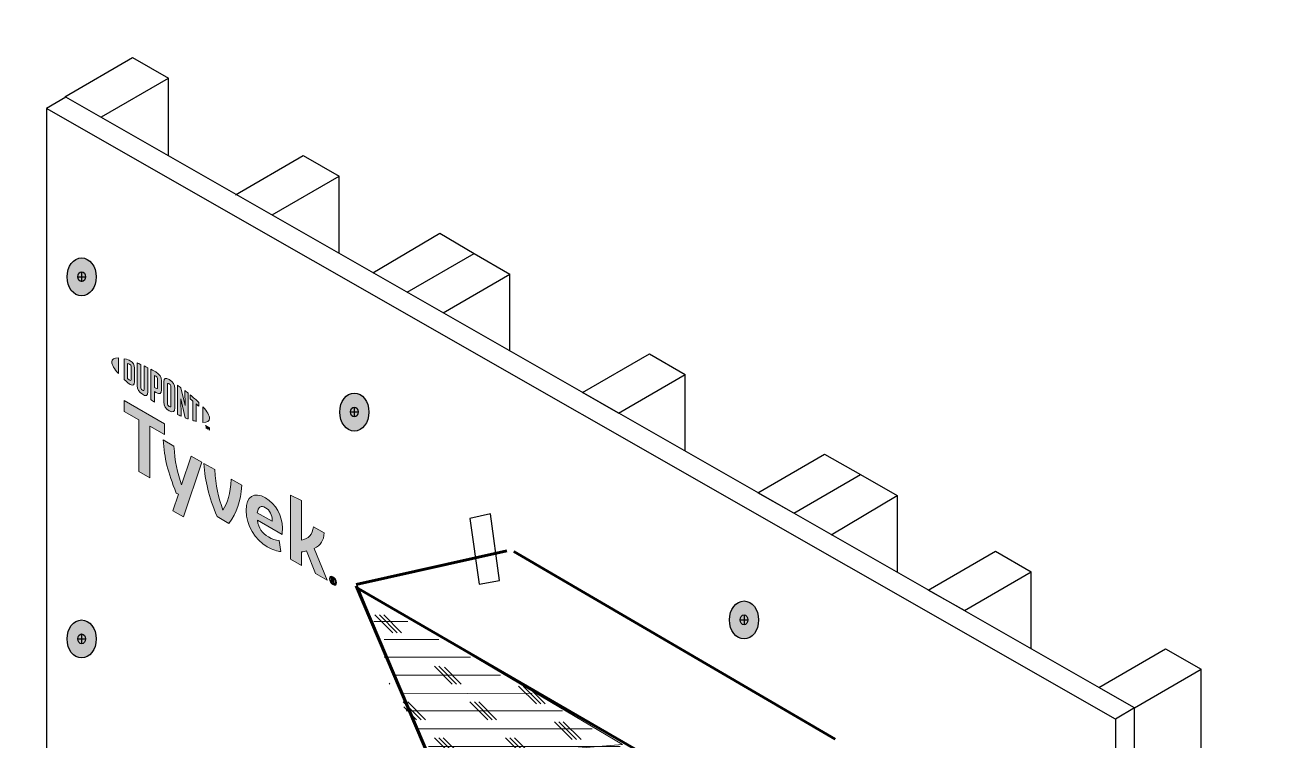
# Model space of a CAD drawing. Header units: inches. Extents: x -20.7 to 76.3, y -55.2 to 19.1.
# Drawn here: x 10.461 to 14.816, y -27.583 to -25.086 of the extents above; entities that cross this region are included whole.
import ezdxf

# ---------------------------------------------------------------- set-up
doc = ezdxf.new("R2010")
doc.units = ezdxf.units.IN
doc.header["$MEASUREMENT"] = 0
for name, color, linetype, lineweight in [('.ATI-HATCH', 7, 'Continuous', 0), ('G-ANNO-TTLB', 7, 'Continuous', 0), ('LOGOS', 7, 'Continuous', 0), ('TYVEK', 7, 'Continuous', 0)]:
    doc.layers.add(name, color=color, linetype=linetype, lineweight=lineweight)

# ---------------------------------------------------------------- blocks, each defined once
blk = doc.blocks.new('Block_626')
at = {"layer": 'LOGOS', "true_color": 0x848484, "transparency": 33554687}
h = blk.add_hatch(color=252, dxfattribs=at)
h.dxf.hatch_style = 2
edge = h.paths.add_edge_path()
edge.add_spline(control_points=[(10.7649, -26.2625), (10.7649, -26.2725), (10.7734, -26.2868), (10.7882, -26.3034), (10.7882, -26.3034), (10.7882, -26.2487), (10.7882, -26.2487), (10.7734, -26.2481), (10.7649, -26.2526), (10.7649, -26.2625)], knot_values=[0, 0, 0, 0, 1, 1, 1, 2, 2, 2, 3, 3, 3, 3], degree=3, periodic=0)
h = blk.add_hatch(color=252, dxfattribs=at)
h.dxf.hatch_style = 2
edge = h.paths.add_edge_path()
edge.add_spline(control_points=[(10.8328, -26.324), (10.8328, -26.3282), (10.8306, -26.3284), (10.8279, -26.3268), (10.8259, -26.3257), (10.8227, -26.323), (10.8201, -26.3207), (10.8201, -26.3207), (10.8201, -26.2683), (10.8201, -26.2683), (10.8227, -26.269), (10.8259, -26.27), (10.8279, -26.2712), (10.8306, -26.2727), (10.8328, -26.2754), (10.8328, -26.2796), (10.8328, -26.2796), (10.8328, -26.324), (10.8328, -26.324)], knot_values=[0, 0, 0, 0, 1, 1, 1, 2, 2, 2, 3, 3, 3, 4, 4, 4, 5, 5, 5, 6, 6, 6, 6], degree=3, periodic=0)
edge = h.paths.add_edge_path()
edge.add_spline(control_points=[(10.8296, -26.2585), (10.8255, -26.2561), (10.8195, -26.2541), (10.8087, -26.2517), (10.8087, -26.2517), (10.8087, -26.3242), (10.8087, -26.3242), (10.8182, -26.333), (10.8255, -26.3391), (10.8296, -26.3415), (10.8392, -26.347), (10.8446, -26.3435), (10.8446, -26.3327), (10.8446, -26.3327), (10.8446, -26.2845), (10.8446, -26.2845), (10.8446, -26.2738), (10.8392, -26.264), (10.8296, -26.2585)], knot_values=[0, 0, 0, 0, 1, 1, 1, 2, 2, 2, 3, 3, 3, 4, 4, 4, 5, 5, 5, 6, 6, 6, 6], degree=3, periodic=0)
h = blk.add_hatch(color=252, dxfattribs=at)
h.dxf.hatch_style = 2
edge = h.paths.add_edge_path()
edge.add_spline(control_points=[(10.8778, -26.3586), (10.8778, -26.3628), (10.8765, -26.3647), (10.872, -26.3614), (10.8675, -26.3582), (10.8663, -26.3553), (10.8663, -26.3503), (10.8663, -26.3503), (10.8663, -26.2714), (10.8663, -26.2714), (10.8633, -26.27), (10.8566, -26.2672), (10.8538, -26.2661), (10.8538, -26.2661), (10.8538, -26.3459), (10.8538, -26.3459), (10.8538, -26.3587), (10.8592, -26.3668), (10.872, -26.3758), (10.8837, -26.3841), (10.8908, -26.3815), (10.8908, -26.3673), (10.8908, -26.3673), (10.8908, -26.2829), (10.8908, -26.2829), (10.8884, -26.2817), (10.8804, -26.2778), (10.8778, -26.2767), (10.8778, -26.2767), (10.8778, -26.3586), (10.8778, -26.3586)], knot_values=[0, 0, 0, 0, 1, 1, 1, 2, 2, 2, 3, 3, 3, 4, 4, 4, 5, 5, 5, 6, 6, 6, 7, 7, 7, 8, 8, 8, 9, 9, 9, 10, 10, 10, 10], degree=3, periodic=0)
h = blk.add_hatch(color=252, dxfattribs=at)
h.dxf.hatch_style = 2
edge = h.paths.add_edge_path()
edge.add_spline(control_points=[(10.9253, -26.3513), (10.9253, -26.3558), (10.9239, -26.3574), (10.9186, -26.3543), (10.9186, -26.3543), (10.914, -26.3517), (10.914, -26.3517), (10.914, -26.3517), (10.914, -26.3097), (10.914, -26.3097), (10.9161, -26.3108), (10.9171, -26.3114), (10.9184, -26.3121), (10.9241, -26.3154), (10.9253, -26.3186), (10.9253, -26.3232), (10.9253, -26.3232), (10.9253, -26.3513), (10.9253, -26.3513)], knot_values=[0, 0, 0, 0, 1, 1, 1, 2, 2, 2, 3, 3, 3, 4, 4, 4, 5, 5, 5, 6, 6, 6, 6], degree=3, periodic=0)
edge = h.paths.add_edge_path()
edge.add_spline(control_points=[(10.9191, -26.2977), (10.9169, -26.2964), (10.9086, -26.2919), (10.901, -26.2881), (10.901, -26.2881), (10.901, -26.3944), (10.901, -26.3944), (10.9036, -26.396), (10.9104, -26.4003), (10.914, -26.4026), (10.914, -26.4026), (10.914, -26.3665), (10.914, -26.3665), (10.914, -26.3665), (10.9191, -26.3694), (10.9191, -26.3694), (10.9328, -26.3772), (10.9384, -26.3735), (10.9384, -26.36), (10.9384, -26.36), (10.9384, -26.3287), (10.9384, -26.3287), (10.9384, -26.3154), (10.9321, -26.3052), (10.9191, -26.2977)], knot_values=[0, 0, 0, 0, 1, 1, 1, 2, 2, 2, 3, 3, 3, 4, 4, 4, 5, 5, 5, 6, 6, 6, 7, 7, 7, 8, 8, 8, 8], degree=3, periodic=0)
h = blk.add_hatch(color=252, dxfattribs=at)
h.dxf.hatch_style = 2
edge = h.paths.add_edge_path()
edge.add_spline(control_points=[(10.9718, -26.4153), (10.9718, -26.4195), (10.9706, -26.4209), (10.966, -26.4184), (10.9612, -26.4158), (10.9599, -26.4128), (10.9599, -26.4084), (10.9599, -26.4084), (10.9599, -26.3421), (10.9599, -26.3421), (10.9599, -26.3378), (10.9612, -26.3361), (10.966, -26.339), (10.9706, -26.3418), (10.9718, -26.3448), (10.9718, -26.349), (10.9718, -26.349), (10.9718, -26.4153), (10.9718, -26.4153)], knot_values=[0, 0, 0, 0, 1, 1, 1, 2, 2, 2, 3, 3, 3, 4, 4, 4, 5, 5, 5, 6, 6, 6, 6], degree=3, periodic=0)
edge = h.paths.add_edge_path()
edge.add_spline(control_points=[(10.966, -26.3242), (10.9539, -26.3165), (10.9467, -26.3185), (10.9467, -26.3325), (10.9467, -26.3325), (10.9467, -26.402), (10.9467, -26.402), (10.9467, -26.4168), (10.9532, -26.4266), (10.966, -26.4334), (10.9785, -26.4399), (10.985, -26.4383), (10.985, -26.4225), (10.985, -26.4225), (10.985, -26.3562), (10.985, -26.3562), (10.985, -26.3412), (10.9791, -26.3325), (10.966, -26.3242)], knot_values=[0, 0, 0, 0, 1, 1, 1, 2, 2, 2, 3, 3, 3, 4, 4, 4, 5, 5, 5, 6, 6, 6, 6], degree=3, periodic=0)
h = blk.add_hatch(color=252, dxfattribs=at)
h.dxf.hatch_style = 2
edge = h.paths.add_edge_path()
edge.add_spline(control_points=[(11.0211, -26.4152), (11.0211, -26.4152), (11.0067, -26.3528), (11.0067, -26.3528), (11.0027, -26.35), (10.998, -26.3466), (10.9943, -26.3441), (10.9943, -26.3441), (10.9943, -26.4461), (10.9943, -26.4461), (10.9969, -26.4473), (11.0035, -26.4503), (11.0069, -26.4517), (11.0069, -26.4517), (11.0058, -26.391), (11.0058, -26.391), (11.0058, -26.391), (11.0211, -26.4576), (11.0211, -26.4576), (11.0244, -26.4589), (11.0291, -26.4607), (11.0323, -26.4618), (11.0323, -26.4618), (11.0323, -26.3722), (11.0323, -26.3722), (11.029, -26.3696), (11.0231, -26.365), (11.0202, -26.3629), (11.0202, -26.3629), (11.0211, -26.4152), (11.0211, -26.4152)], knot_values=[0, 0, 0, 0, 1, 1, 1, 2, 2, 2, 3, 3, 3, 4, 4, 4, 5, 5, 5, 6, 6, 6, 7, 7, 7, 8, 8, 8, 9, 9, 9, 10, 10, 10, 10], degree=3, periodic=0)
h = blk.add_hatch(color=252, dxfattribs=at)
h.dxf.hatch_style = 2
edge = h.paths.add_edge_path()
edge.add_spline(control_points=[(11.0387, -26.3916), (11.0419, -26.3941), (11.0451, -26.3967), (11.0482, -26.3992), (11.0482, -26.3992), (11.0482, -26.4671), (11.0482, -26.4671), (11.051, -26.4679), (11.0563, -26.4694), (11.0599, -26.4702), (11.0599, -26.4702), (11.0599, -26.4092), (11.0599, -26.4092), (11.0633, -26.4121), (11.0664, -26.415), (11.0694, -26.4176), (11.0694, -26.4176), (11.0694, -26.4045), (11.0694, -26.4045), (11.0602, -26.3955), (11.0503, -26.3868), (11.0387, -26.3774), (11.0387, -26.3774), (11.0387, -26.3916), (11.0387, -26.3916)], knot_values=[0, 0, 0, 0, 1, 1, 1, 2, 2, 2, 3, 3, 3, 4, 4, 4, 5, 5, 5, 6, 6, 6, 7, 7, 7, 8, 8, 8, 8], degree=3, periodic=0)
h = blk.add_hatch(color=252, dxfattribs=at)
h.dxf.hatch_style = 2
edge = h.paths.add_edge_path()
edge.add_spline(control_points=[(11.1067, -26.4598), (11.1067, -26.4699), (11.0982, -26.4743), (11.0834, -26.4738), (11.0834, -26.4738), (11.0834, -26.4191), (11.0834, -26.4191), (11.0982, -26.4356), (11.1067, -26.4499), (11.1067, -26.4598)], knot_values=[0, 0, 0, 0, 1, 1, 1, 2, 2, 2, 3, 3, 3, 3], degree=3, periodic=0)
h = blk.add_hatch(color=252, dxfattribs=at)
h.dxf.hatch_style = 2
edge = h.paths.add_edge_path()
edge.add_spline(control_points=[(11.0998, -26.4888), (11.0998, -26.4888), (11.1012, -26.4896), (11.1012, -26.4896), (11.1012, -26.4896), (11.1032, -26.4945), (11.1032, -26.4945), (11.1032, -26.4945), (11.1053, -26.492), (11.1053, -26.492), (11.1053, -26.492), (11.1067, -26.4928), (11.1067, -26.4928), (11.1067, -26.4928), (11.1067, -26.5007), (11.1067, -26.5007), (11.1067, -26.5007), (11.1054, -26.4999), (11.1054, -26.4999), (11.1054, -26.4999), (11.1054, -26.4943), (11.1054, -26.4943), (11.1054, -26.4943), (11.1033, -26.4969), (11.1033, -26.4969), (11.1033, -26.4969), (11.1032, -26.4968), (11.1032, -26.4968), (11.1032, -26.4968), (11.101, -26.4918), (11.101, -26.4918), (11.101, -26.4918), (11.101, -26.4974), (11.101, -26.4974), (11.101, -26.4974), (11.0998, -26.4967), (11.0998, -26.4967), (11.0998, -26.4967), (11.0998, -26.4888), (11.0998, -26.4888)], knot_values=[0, 0, 0, 0, 1, 1, 1, 2, 2, 2, 3, 3, 3, 4, 4, 4, 5, 5, 5, 6, 6, 6, 7, 7, 7, 8, 8, 8, 9, 9, 9, 10, 10, 10, 11, 11, 11, 12, 12, 12, 13, 13, 13, 13], degree=3, periodic=0)
edge = h.paths.add_edge_path()
edge.add_spline(control_points=[(11.0948, -26.4873), (11.0948, -26.4873), (11.0927, -26.4861), (11.0927, -26.4861), (11.0927, -26.4861), (11.0927, -26.4847), (11.0927, -26.4847), (11.0927, -26.4847), (11.0983, -26.4879), (11.0983, -26.4879), (11.0983, -26.4879), (11.0983, -26.4893), (11.0983, -26.4893), (11.0983, -26.4893), (11.0962, -26.4881), (11.0962, -26.4881), (11.0962, -26.4881), (11.0962, -26.4946), (11.0962, -26.4946), (11.0962, -26.4946), (11.0948, -26.4938), (11.0948, -26.4938), (11.0948, -26.4938), (11.0948, -26.4873), (11.0948, -26.4873)], knot_values=[0, 0, 0, 0, 1, 1, 1, 2, 2, 2, 3, 3, 3, 4, 4, 4, 5, 5, 5, 6, 6, 6, 7, 7, 7, 8, 8, 8, 8], degree=3, periodic=0)
at = {"layer": 'LOGOS'}
for points, knots in [([(10.7649, -26.2625), (10.7649, -26.2725), (10.7734, -26.2868), (10.7882, -26.3034), (10.7882, -26.3034), (10.7882, -26.2487), (10.7882, -26.2487), (10.7734, -26.2481), (10.7649, -26.2526), (10.7649, -26.2625)], [0, 0, 0, 0, 1, 1, 1, 2, 2, 2, 3, 3, 3, 3]), ([(10.8296, -26.2585), (10.8255, -26.2561), (10.8195, -26.2541), (10.8087, -26.2517), (10.8087, -26.2517), (10.8087, -26.3242), (10.8087, -26.3242), (10.8182, -26.333), (10.8255, -26.3391), (10.8296, -26.3415), (10.8392, -26.347), (10.8446, -26.3435), (10.8446, -26.3327), (10.8446, -26.3327), (10.8446, -26.2845), (10.8446, -26.2845), (10.8446, -26.2738), (10.8392, -26.264), (10.8296, -26.2585)], [0, 0, 0, 0, 1, 1, 1, 2, 2, 2, 3, 3, 3, 4, 4, 4, 5, 5, 5, 6, 6, 6, 6]), ([(10.8328, -26.324), (10.8328, -26.3282), (10.8306, -26.3284), (10.8279, -26.3268), (10.8259, -26.3257), (10.8227, -26.323), (10.8201, -26.3207), (10.8201, -26.3207), (10.8201, -26.2683), (10.8201, -26.2683), (10.8227, -26.269), (10.8259, -26.27), (10.8279, -26.2712), (10.8306, -26.2727), (10.8328, -26.2754), (10.8328, -26.2796), (10.8328, -26.2796), (10.8328, -26.324), (10.8328, -26.324)], [0, 0, 0, 0, 1, 1, 1, 2, 2, 2, 3, 3, 3, 4, 4, 4, 5, 5, 5, 6, 6, 6, 6]), ([(10.8778, -26.3586), (10.8778, -26.3628), (10.8765, -26.3647), (10.872, -26.3614), (10.8675, -26.3582), (10.8663, -26.3553), (10.8663, -26.3503), (10.8663, -26.3503), (10.8663, -26.2714), (10.8663, -26.2714), (10.8633, -26.27), (10.8566, -26.2672), (10.8538, -26.2661), (10.8538, -26.2661), (10.8538, -26.3459), (10.8538, -26.3459), (10.8538, -26.3587), (10.8592, -26.3668), (10.872, -26.3758), (10.8837, -26.3841), (10.8908, -26.3815), (10.8908, -26.3673), (10.8908, -26.3673), (10.8908, -26.2829), (10.8908, -26.2829), (10.8884, -26.2817), (10.8804, -26.2778), (10.8778, -26.2767), (10.8778, -26.2767), (10.8778, -26.3586), (10.8778, -26.3586)], [0, 0, 0, 0, 1, 1, 1, 2, 2, 2, 3, 3, 3, 4, 4, 4, 5, 5, 5, 6, 6, 6, 7, 7, 7, 8, 8, 8, 9, 9, 9, 10, 10, 10, 10]), ([(10.9191, -26.2977), (10.9169, -26.2964), (10.9086, -26.2919), (10.901, -26.2881), (10.901, -26.2881), (10.901, -26.3944), (10.901, -26.3944), (10.9036, -26.396), (10.9104, -26.4003), (10.914, -26.4026), (10.914, -26.4026), (10.914, -26.3665), (10.914, -26.3665), (10.914, -26.3665), (10.9191, -26.3694), (10.9191, -26.3694), (10.9328, -26.3772), (10.9384, -26.3735), (10.9384, -26.36), (10.9384, -26.36), (10.9384, -26.3287), (10.9384, -26.3287), (10.9384, -26.3154), (10.9321, -26.3052), (10.9191, -26.2977)], [0, 0, 0, 0, 1, 1, 1, 2, 2, 2, 3, 3, 3, 4, 4, 4, 5, 5, 5, 6, 6, 6, 7, 7, 7, 8, 8, 8, 8]), ([(10.9253, -26.3513), (10.9253, -26.3558), (10.9239, -26.3574), (10.9186, -26.3543), (10.9186, -26.3543), (10.914, -26.3517), (10.914, -26.3517), (10.914, -26.3517), (10.914, -26.3097), (10.914, -26.3097), (10.9161, -26.3108), (10.9171, -26.3114), (10.9184, -26.3121), (10.9241, -26.3154), (10.9253, -26.3186), (10.9253, -26.3232), (10.9253, -26.3232), (10.9253, -26.3513), (10.9253, -26.3513)], [0, 0, 0, 0, 1, 1, 1, 2, 2, 2, 3, 3, 3, 4, 4, 4, 5, 5, 5, 6, 6, 6, 6]), ([(10.966, -26.3242), (10.9539, -26.3165), (10.9467, -26.3185), (10.9467, -26.3325), (10.9467, -26.3325), (10.9467, -26.402), (10.9467, -26.402), (10.9467, -26.4168), (10.9532, -26.4266), (10.966, -26.4334), (10.9785, -26.4399), (10.985, -26.4383), (10.985, -26.4225), (10.985, -26.4225), (10.985, -26.3562), (10.985, -26.3562), (10.985, -26.3412), (10.9791, -26.3325), (10.966, -26.3242)], [0, 0, 0, 0, 1, 1, 1, 2, 2, 2, 3, 3, 3, 4, 4, 4, 5, 5, 5, 6, 6, 6, 6]), ([(10.9718, -26.4153), (10.9718, -26.4195), (10.9706, -26.4209), (10.966, -26.4184), (10.9612, -26.4158), (10.9599, -26.4128), (10.9599, -26.4084), (10.9599, -26.4084), (10.9599, -26.3421), (10.9599, -26.3421), (10.9599, -26.3378), (10.9612, -26.3361), (10.966, -26.339), (10.9706, -26.3418), (10.9718, -26.3448), (10.9718, -26.349), (10.9718, -26.349), (10.9718, -26.4153), (10.9718, -26.4153)], [0, 0, 0, 0, 1, 1, 1, 2, 2, 2, 3, 3, 3, 4, 4, 4, 5, 5, 5, 6, 6, 6, 6]), ([(11.0211, -26.4152), (11.0211, -26.4152), (11.0067, -26.3528), (11.0067, -26.3528), (11.0027, -26.35), (10.998, -26.3466), (10.9943, -26.3441), (10.9943, -26.3441), (10.9943, -26.4461), (10.9943, -26.4461), (10.9969, -26.4473), (11.0035, -26.4503), (11.0069, -26.4517), (11.0069, -26.4517), (11.0058, -26.391), (11.0058, -26.391), (11.0058, -26.391), (11.0211, -26.4576), (11.0211, -26.4576), (11.0244, -26.4589), (11.0291, -26.4607), (11.0323, -26.4618), (11.0323, -26.4618), (11.0323, -26.3722), (11.0323, -26.3722), (11.029, -26.3696), (11.0231, -26.365), (11.0202, -26.3629), (11.0202, -26.3629), (11.0211, -26.4152), (11.0211, -26.4152)], [0, 0, 0, 0, 1, 1, 1, 2, 2, 2, 3, 3, 3, 4, 4, 4, 5, 5, 5, 6, 6, 6, 7, 7, 7, 8, 8, 8, 9, 9, 9, 10, 10, 10, 10]), ([(11.0387, -26.3916), (11.0419, -26.3941), (11.0451, -26.3967), (11.0482, -26.3992), (11.0482, -26.3992), (11.0482, -26.4671), (11.0482, -26.4671), (11.051, -26.4679), (11.0563, -26.4694), (11.0599, -26.4702), (11.0599, -26.4702), (11.0599, -26.4092), (11.0599, -26.4092), (11.0633, -26.4121), (11.0664, -26.415), (11.0694, -26.4176), (11.0694, -26.4176), (11.0694, -26.4045), (11.0694, -26.4045), (11.0602, -26.3955), (11.0503, -26.3868), (11.0387, -26.3774), (11.0387, -26.3774), (11.0387, -26.3916), (11.0387, -26.3916)], [0, 0, 0, 0, 1, 1, 1, 2, 2, 2, 3, 3, 3, 4, 4, 4, 5, 5, 5, 6, 6, 6, 7, 7, 7, 8, 8, 8, 8]), ([(11.1067, -26.4598), (11.1067, -26.4699), (11.0982, -26.4743), (11.0834, -26.4738), (11.0834, -26.4738), (11.0834, -26.4191), (11.0834, -26.4191), (11.0982, -26.4356), (11.1067, -26.4499), (11.1067, -26.4598)], [0, 0, 0, 0, 1, 1, 1, 2, 2, 2, 3, 3, 3, 3]), ([(11.0948, -26.4873), (11.0948, -26.4873), (11.0927, -26.4861), (11.0927, -26.4861), (11.0927, -26.4861), (11.0927, -26.4847), (11.0927, -26.4847), (11.0927, -26.4847), (11.0983, -26.4879), (11.0983, -26.4879), (11.0983, -26.4879), (11.0983, -26.4893), (11.0983, -26.4893), (11.0983, -26.4893), (11.0962, -26.4881), (11.0962, -26.4881), (11.0962, -26.4881), (11.0962, -26.4946), (11.0962, -26.4946), (11.0962, -26.4946), (11.0948, -26.4938), (11.0948, -26.4938), (11.0948, -26.4938), (11.0948, -26.4873), (11.0948, -26.4873)], [0, 0, 0, 0, 1, 1, 1, 2, 2, 2, 3, 3, 3, 4, 4, 4, 5, 5, 5, 6, 6, 6, 7, 7, 7, 8, 8, 8, 8]), ([(11.0998, -26.4888), (11.0998, -26.4888), (11.1012, -26.4896), (11.1012, -26.4896), (11.1012, -26.4896), (11.1032, -26.4945), (11.1032, -26.4945), (11.1032, -26.4945), (11.1053, -26.492), (11.1053, -26.492), (11.1053, -26.492), (11.1067, -26.4928), (11.1067, -26.4928), (11.1067, -26.4928), (11.1067, -26.5007), (11.1067, -26.5007), (11.1067, -26.5007), (11.1054, -26.4999), (11.1054, -26.4999), (11.1054, -26.4999), (11.1054, -26.4943), (11.1054, -26.4943), (11.1054, -26.4943), (11.1033, -26.4969), (11.1033, -26.4969), (11.1033, -26.4969), (11.1032, -26.4968), (11.1032, -26.4968), (11.1032, -26.4968), (11.101, -26.4918), (11.101, -26.4918), (11.101, -26.4918), (11.101, -26.4974), (11.101, -26.4974), (11.101, -26.4974), (11.0998, -26.4967), (11.0998, -26.4967), (11.0998, -26.4967), (11.0998, -26.4888), (11.0998, -26.4888)], [0, 0, 0, 0, 1, 1, 1, 2, 2, 2, 3, 3, 3, 4, 4, 4, 5, 5, 5, 6, 6, 6, 7, 7, 7, 8, 8, 8, 9, 9, 9, 10, 10, 10, 11, 11, 11, 12, 12, 12, 13, 13, 13, 13])]:
    blk.add_open_spline(points, degree=3, knots=knots, dxfattribs=at)
blk = doc.blocks.new('Block_630')
at = {"layer": 'LOGOS', "true_color": 0x848484, "transparency": 33554687}
h = blk.add_hatch(color=252, dxfattribs=at)
h.dxf.hatch_style = 2
h.paths.add_polyline_path([(10.949, -26.4783), (10.8087, -26.3973), (10.8087, -26.4354), (10.8594, -26.4646), (10.8594, -26.6451), (10.8984, -26.6676), (10.8984, -26.4871), (10.949, -26.5164)])
h = blk.add_hatch(color=252, dxfattribs=at)
h.dxf.hatch_style = 2
edge = h.paths.add_edge_path()
edge.add_spline(control_points=[(11.1822, -26.6719), (11.1798, -26.7239), (11.1694, -26.7542), (11.1534, -26.7802), (11.1378, -26.7359), (11.1278, -26.6939), (11.1248, -26.6387), (11.1248, -26.6387), (11.0869, -26.6169), (11.0869, -26.6169), (11.091, -26.682), (11.1032, -26.7294), (11.1327, -26.8029), (11.1327, -26.8029), (11.1743, -26.8269), (11.1743, -26.8269), (11.2027, -26.7868), (11.2144, -26.7532), (11.2198, -26.6936), (11.2198, -26.6936), (11.1822, -26.6719), (11.1822, -26.6719)], knot_values=[0, 0, 0, 0, 1, 1, 1, 2, 2, 2, 3, 3, 3, 4, 4, 4, 5, 5, 5, 6, 6, 6, 7, 7, 7, 7], degree=3, periodic=0)
h = blk.add_hatch(color=252, dxfattribs=at)
h.dxf.hatch_style = 2
edge = h.paths.add_edge_path()
edge.add_spline(control_points=[(11.2735, -26.7892), (11.2735, -26.7892), (11.3252, -26.8191), (11.3252, -26.8191), (11.3252, -26.8191), (11.3252, -26.8154), (11.3252, -26.8154), (11.3252, -26.7979), (11.3171, -26.7804), (11.3021, -26.7717), (11.2863, -26.7626), (11.2759, -26.7694), (11.2735, -26.7892)], knot_values=[0, 0, 0, 0, 1, 1, 1, 2, 2, 2, 3, 3, 3, 4, 4, 4, 4], degree=3, periodic=0)
edge = h.paths.add_edge_path()
edge.add_spline(control_points=[(11.356, -26.925), (11.344, -26.9243), (11.3263, -26.9184), (11.3084, -26.9081), (11.2645, -26.8827), (11.2345, -26.8336), (11.2345, -26.7817), (11.2345, -26.7321), (11.262, -26.7142), (11.3021, -26.7374), (11.3378, -26.758), (11.3612, -26.8005), (11.3612, -26.8424), (11.3612, -26.8518), (11.3607, -26.8596), (11.3601, -26.8655), (11.3601, -26.8655), (11.274, -26.8158), (11.274, -26.8158), (11.2776, -26.8428), (11.2904, -26.8615), (11.3122, -26.874), (11.3255, -26.8817), (11.3383, -26.8857), (11.35, -26.8868), (11.35, -26.8868), (11.356, -26.925), (11.356, -26.925)], knot_values=[0, 0, 0, 0, 1, 1, 1, 2, 2, 2, 3, 3, 3, 4, 4, 4, 5, 5, 5, 6, 6, 6, 7, 7, 7, 8, 8, 8, 9, 9, 9, 9], degree=3, periodic=0)
h = blk.add_hatch(color=252, dxfattribs=at)
h.dxf.hatch_style = 2
edge = h.paths.add_edge_path()
edge.add_spline(control_points=[(11.4726, -26.9139), (11.4726, -26.9139), (11.5178, -27.0253), (11.5178, -27.0253), (11.5178, -27.0253), (11.477, -27.0017), (11.477, -27.0017), (11.477, -27.0017), (11.4457, -26.9227), (11.4457, -26.9227), (11.4399, -26.9241), (11.4339, -26.9253), (11.4274, -26.9262), (11.4274, -26.9262), (11.4274, -26.973), (11.4274, -26.973), (11.4274, -26.973), (11.3898, -26.9513), (11.3898, -26.9513), (11.3898, -26.9513), (11.3898, -26.7274), (11.3898, -26.7274), (11.3898, -26.7274), (11.4274, -26.7469), (11.4274, -26.7469), (11.4274, -26.7469), (11.4274, -26.8847), (11.4274, -26.8847), (11.453, -26.8804), (11.4655, -26.8658), (11.4699, -26.838), (11.4699, -26.838), (11.5072, -26.8595), (11.5072, -26.8595), (11.5064, -26.8859), (11.4944, -26.9031), (11.4726, -26.9139)], knot_values=[0, 0, 0, 0, 1, 1, 1, 2, 2, 2, 3, 3, 3, 4, 4, 4, 5, 5, 5, 6, 6, 6, 7, 7, 7, 8, 8, 8, 9, 9, 9, 10, 10, 10, 11, 11, 11, 12, 12, 12, 12], degree=3, periodic=0)
at = {"layer": 'LOGOS'}
blk.add_lwpolyline([(10.949, -26.4783), (10.8087, -26.3973), (10.8087, -26.4354), (10.8594, -26.4646), (10.8594, -26.6451), (10.8984, -26.6676), (10.8984, -26.4871), (10.949, -26.5164)], close=True, dxfattribs=at)
for points, knots in [([(11.1822, -26.6719), (11.1798, -26.7239), (11.1694, -26.7542), (11.1534, -26.7802), (11.1378, -26.7359), (11.1278, -26.6939), (11.1248, -26.6387), (11.1248, -26.6387), (11.0869, -26.6169), (11.0869, -26.6169), (11.091, -26.682), (11.1032, -26.7294), (11.1327, -26.8029), (11.1327, -26.8029), (11.1743, -26.8269), (11.1743, -26.8269), (11.2027, -26.7868), (11.2144, -26.7532), (11.2198, -26.6936), (11.2198, -26.6936), (11.1822, -26.6719), (11.1822, -26.6719)], [0, 0, 0, 0, 1, 1, 1, 2, 2, 2, 3, 3, 3, 4, 4, 4, 5, 5, 5, 6, 6, 6, 7, 7, 7, 7]), ([(11.356, -26.925), (11.344, -26.9243), (11.3263, -26.9184), (11.3084, -26.9081), (11.2645, -26.8827), (11.2345, -26.8336), (11.2345, -26.7817), (11.2345, -26.7321), (11.262, -26.7142), (11.3021, -26.7374), (11.3378, -26.758), (11.3612, -26.8005), (11.3612, -26.8424), (11.3612, -26.8518), (11.3607, -26.8596), (11.3601, -26.8655), (11.3601, -26.8655), (11.274, -26.8158), (11.274, -26.8158), (11.2776, -26.8428), (11.2904, -26.8615), (11.3122, -26.874), (11.3255, -26.8817), (11.3383, -26.8857), (11.35, -26.8868), (11.35, -26.8868), (11.356, -26.925), (11.356, -26.925)], [0, 0, 0, 0, 1, 1, 1, 2, 2, 2, 3, 3, 3, 4, 4, 4, 5, 5, 5, 6, 6, 6, 7, 7, 7, 8, 8, 8, 9, 9, 9, 9]), ([(11.4726, -26.9139), (11.4726, -26.9139), (11.5178, -27.0253), (11.5178, -27.0253), (11.5178, -27.0253), (11.477, -27.0017), (11.477, -27.0017), (11.477, -27.0017), (11.4457, -26.9227), (11.4457, -26.9227), (11.4399, -26.9241), (11.4339, -26.9253), (11.4274, -26.9262), (11.4274, -26.9262), (11.4274, -26.973), (11.4274, -26.973), (11.4274, -26.973), (11.3898, -26.9513), (11.3898, -26.9513), (11.3898, -26.9513), (11.3898, -26.7274), (11.3898, -26.7274), (11.3898, -26.7274), (11.4274, -26.7469), (11.4274, -26.7469), (11.4274, -26.7469), (11.4274, -26.8847), (11.4274, -26.8847), (11.453, -26.8804), (11.4655, -26.8658), (11.4699, -26.838), (11.4699, -26.838), (11.5072, -26.8595), (11.5072, -26.8595), (11.5064, -26.8859), (11.4944, -26.9031), (11.4726, -26.9139)], [0, 0, 0, 0, 1, 1, 1, 2, 2, 2, 3, 3, 3, 4, 4, 4, 5, 5, 5, 6, 6, 6, 7, 7, 7, 8, 8, 8, 9, 9, 9, 10, 10, 10, 11, 11, 11, 12, 12, 12, 12]), ([(11.2735, -26.7892), (11.2735, -26.7892), (11.3252, -26.8191), (11.3252, -26.8191), (11.3252, -26.8191), (11.3252, -26.8154), (11.3252, -26.8154), (11.3252, -26.7979), (11.3171, -26.7804), (11.3021, -26.7717), (11.2863, -26.7626), (11.2759, -26.7694), (11.2735, -26.7892)], [0, 0, 0, 0, 1, 1, 1, 2, 2, 2, 3, 3, 3, 4, 4, 4, 4])]:
    blk.add_open_spline(points, degree=3, knots=knots, dxfattribs=at)
blk = doc.blocks.new('Block_629')
at = {"layer": 'LOGOS', "true_color": 0x848484, "transparency": 33554687}
h = blk.add_hatch(color=252, dxfattribs=at)
h.dxf.hatch_style = 2
edge = h.paths.add_edge_path()
edge.add_spline(control_points=[(11.0426, -26.5913), (11.0426, -26.5913), (11.0089, -26.692), (11.0089, -26.692), (10.9945, -26.6499), (10.9852, -26.6091), (10.9823, -26.5565), (10.9823, -26.5565), (10.9445, -26.5346), (10.9445, -26.5346), (10.9486, -26.5998), (10.9608, -26.6471), (10.9902, -26.7206), (10.9902, -26.7206), (10.9978, -26.725), (10.9978, -26.725), (10.9978, -26.725), (10.9785, -26.7825), (10.9785, -26.7825), (10.9785, -26.7825), (11.0161, -26.8042), (11.0161, -26.8042), (11.0161, -26.8042), (11.0802, -26.613), (11.0802, -26.613), (11.0802, -26.613), (11.0426, -26.5913), (11.0426, -26.5913)], knot_values=[0, 0, 0, 0, 1, 1, 1, 2, 2, 2, 3, 3, 3, 4, 4, 4, 5, 5, 5, 6, 6, 6, 7, 7, 7, 8, 8, 8, 9, 9, 9, 9], degree=3, periodic=0)
at = {"layer": 'LOGOS'}
blk.add_open_spline([(11.0426, -26.5913), (11.0426, -26.5913), (11.0089, -26.692), (11.0089, -26.692), (10.9945, -26.6499), (10.9852, -26.6091), (10.9823, -26.5565), (10.9823, -26.5565), (10.9445, -26.5346), (10.9445, -26.5346), (10.9486, -26.5998), (10.9608, -26.6471), (10.9902, -26.7206), (10.9902, -26.7206), (10.9978, -26.725), (10.9978, -26.725), (10.9978, -26.725), (10.9785, -26.7825), (10.9785, -26.7825), (10.9785, -26.7825), (11.0161, -26.8042), (11.0161, -26.8042), (11.0161, -26.8042), (11.0802, -26.613), (11.0802, -26.613), (11.0802, -26.613), (11.0426, -26.5913), (11.0426, -26.5913)], degree=3, knots=[0, 0, 0, 0, 1, 1, 1, 2, 2, 2, 3, 3, 3, 4, 4, 4, 5, 5, 5, 6, 6, 6, 7, 7, 7, 8, 8, 8, 9, 9, 9, 9], dxfattribs=at)
blk.add_blockref('Block_630', (0, 0), dxfattribs=at)
blk = doc.blocks.new('Block_631')
at = {"layer": 'LOGOS', "true_color": 0x848484, "transparency": 33554687}
h = blk.add_hatch(color=252, dxfattribs=at)
h.dxf.hatch_style = 2
edge = h.paths.add_edge_path()
edge.add_spline(control_points=[(11.5359, -27.0209), (11.5359, -27.0209), (11.5359, -27.025), (11.5359, -27.025), (11.5359, -27.025), (11.5374, -27.0259), (11.5374, -27.0259), (11.5389, -27.0268), (11.5398, -27.0268), (11.5398, -27.0253), (11.5398, -27.0237), (11.5389, -27.0227), (11.5374, -27.0218), (11.5374, -27.0218), (11.5359, -27.0209), (11.5359, -27.0209)], knot_values=[0, 0, 0, 0, 1, 1, 1, 2, 2, 2, 3, 3, 3, 4, 4, 4, 5, 5, 5, 5], degree=3, periodic=0)
edge = h.paths.add_edge_path()
edge.add_spline(control_points=[(11.5332, -27.0168), (11.5332, -27.0168), (11.5374, -27.0192), (11.5374, -27.0192), (11.5407, -27.0211), (11.5423, -27.0239), (11.5423, -27.0267), (11.5423, -27.0287), (11.5415, -27.0297), (11.54, -27.0295), (11.5408, -27.0317), (11.5418, -27.0341), (11.5432, -27.0367), (11.5432, -27.0367), (11.54, -27.0349), (11.54, -27.0349), (11.5388, -27.0325), (11.538, -27.0305), (11.5373, -27.0284), (11.5373, -27.0284), (11.5359, -27.0276), (11.5359, -27.0276), (11.5359, -27.0276), (11.5359, -27.0325), (11.5359, -27.0325), (11.5359, -27.0325), (11.5332, -27.0309), (11.5332, -27.0309), (11.5332, -27.0309), (11.5332, -27.0168), (11.5332, -27.0168)], knot_values=[0, 0, 0, 0, 1, 1, 1, 2, 2, 2, 3, 3, 3, 4, 4, 4, 5, 5, 5, 6, 6, 6, 7, 7, 7, 8, 8, 8, 9, 9, 9, 10, 10, 10, 10], degree=3, periodic=0)
edge = h.paths.add_edge_path()
edge.add_spline(control_points=[(11.5376, -27.0157), (11.5316, -27.0123), (11.5283, -27.0142), (11.5283, -27.0213), (11.5283, -27.0284), (11.5316, -27.0342), (11.5376, -27.0376), (11.5435, -27.041), (11.5469, -27.0391), (11.5469, -27.032), (11.5469, -27.025), (11.5435, -27.0191), (11.5376, -27.0157)], knot_values=[0, 0, 0, 0, 1, 1, 1, 2, 2, 2, 3, 3, 3, 4, 4, 4, 4], degree=3, periodic=0)
edge = h.paths.add_edge_path()
edge.add_spline(control_points=[(11.5376, -27.0129), (11.5449, -27.0171), (11.5497, -27.0252), (11.5497, -27.0337), (11.5497, -27.0421), (11.5448, -27.0446), (11.5376, -27.0404), (11.5302, -27.0361), (11.5255, -27.0281), (11.5255, -27.0197), (11.5255, -27.0112), (11.5302, -27.0086), (11.5376, -27.0129)], knot_values=[0, 0, 0, 0, 1, 1, 1, 2, 2, 2, 3, 3, 3, 4, 4, 4, 4], degree=3, periodic=0)
at = {"layer": 'LOGOS'}
for points, knots in [([(11.5376, -27.0129), (11.5449, -27.0171), (11.5497, -27.0252), (11.5497, -27.0337), (11.5497, -27.0421), (11.5448, -27.0446), (11.5376, -27.0404), (11.5302, -27.0361), (11.5255, -27.0281), (11.5255, -27.0197), (11.5255, -27.0112), (11.5302, -27.0086), (11.5376, -27.0129)], [0, 0, 0, 0, 1, 1, 1, 2, 2, 2, 3, 3, 3, 4, 4, 4, 4]), ([(11.5376, -27.0157), (11.5316, -27.0123), (11.5283, -27.0142), (11.5283, -27.0213), (11.5283, -27.0284), (11.5316, -27.0342), (11.5376, -27.0376), (11.5435, -27.041), (11.5469, -27.0391), (11.5469, -27.032), (11.5469, -27.025), (11.5435, -27.0191), (11.5376, -27.0157)], [0, 0, 0, 0, 1, 1, 1, 2, 2, 2, 3, 3, 3, 4, 4, 4, 4]), ([(11.5332, -27.0168), (11.5332, -27.0168), (11.5374, -27.0192), (11.5374, -27.0192), (11.5407, -27.0211), (11.5423, -27.0239), (11.5423, -27.0267), (11.5423, -27.0287), (11.5415, -27.0297), (11.54, -27.0295), (11.5408, -27.0317), (11.5418, -27.0341), (11.5432, -27.0367), (11.5432, -27.0367), (11.54, -27.0349), (11.54, -27.0349), (11.5388, -27.0325), (11.538, -27.0305), (11.5373, -27.0284), (11.5373, -27.0284), (11.5359, -27.0276), (11.5359, -27.0276), (11.5359, -27.0276), (11.5359, -27.0325), (11.5359, -27.0325), (11.5359, -27.0325), (11.5332, -27.0309), (11.5332, -27.0309), (11.5332, -27.0309), (11.5332, -27.0168), (11.5332, -27.0168)], [0, 0, 0, 0, 1, 1, 1, 2, 2, 2, 3, 3, 3, 4, 4, 4, 5, 5, 5, 6, 6, 6, 7, 7, 7, 8, 8, 8, 9, 9, 9, 10, 10, 10, 10]), ([(11.5359, -27.0209), (11.5359, -27.0209), (11.5359, -27.025), (11.5359, -27.025), (11.5359, -27.025), (11.5374, -27.0259), (11.5374, -27.0259), (11.5389, -27.0268), (11.5398, -27.0268), (11.5398, -27.0253), (11.5398, -27.0237), (11.5389, -27.0227), (11.5374, -27.0218), (11.5374, -27.0218), (11.5359, -27.0209), (11.5359, -27.0209)], [0, 0, 0, 0, 1, 1, 1, 2, 2, 2, 3, 3, 3, 4, 4, 4, 5, 5, 5, 5])]:
    blk.add_open_spline(points, degree=3, knots=knots, dxfattribs=at)
blk = doc.blocks.new('Block_628')
at = {"layer": 'LOGOS'}
for name in ['Block_629', 'Block_631']:
    blk.add_blockref(name, (0, 0), dxfattribs=at)
blk = doc.blocks.new('Block_627')
at = {"layer": 'LOGOS'}
blk.add_blockref('Block_628', (0, 0), dxfattribs=at)
blk = doc.blocks.new('Block_625')
at = {"layer": 'LOGOS'}
for name in ['Block_626', 'Block_627']:
    blk.add_blockref(name, (0, 0), dxfattribs=at)
blk = doc.blocks.new('Block_680')
at = {"layer": '.ATI-HATCH'}
blk.add_open_spline([(11.6282, -27.0539), (11.6282, -27.0539), (11.8822, -27.6686), (11.8822, -27.6686), (11.8822, -27.6686), (11.9011, -27.6523), (11.9011, -27.6523), (11.9011, -27.6523), (12.5491, -27.5985), (12.5491, -27.5985), (12.5491, -27.5985), (11.6282, -27.0539), (11.6282, -27.0539)], degree=3, knots=[0, 0, 0, 0, 1, 1, 1, 2, 2, 2, 3, 3, 3, 4, 4, 4, 4], dxfattribs=at)
at = {"layer": '.ATI-HATCH', "color": 8, "lineweight": 0, "true_color": 0x808080}
for points in [[(11.6812, -27.1694), (11.6812, -27.1694), (11.7991, -27.1694), (11.7991, -27.1694)], [(11.7165, -27.2318), (11.7165, -27.2318), (11.9078, -27.2318), (11.9078, -27.2318)], [(11.7165, -27.2942), (11.7165, -27.2942), (12.0189, -27.2942), (12.0189, -27.2942)], [(11.9544, -27.3878), (11.9544, -27.3878), (11.8923, -27.3254), (11.8923, -27.3254)], [(11.9699, -27.3878), (11.9699, -27.3878), (11.9078, -27.3254), (11.9078, -27.3254)], [(11.9854, -27.3878), (11.9854, -27.3878), (11.9274, -27.3282), (11.9274, -27.3282)], [(11.7369, -27.3878), (11.7369, -27.3878), (11.734, -27.3849), (11.734, -27.3849)], [(11.7533, -27.3566), (11.7533, -27.3566), (12.1227, -27.3566), (12.1227, -27.3566)], [(11.7792, -27.4212), (11.7792, -27.4212), (12.234, -27.419), (12.234, -27.419)], [(11.8457, -27.5126), (11.8457, -27.5126), (11.7835, -27.4502), (11.7835, -27.4502)], [(11.8301, -27.5126), (11.8301, -27.5126), (11.7853, -27.4676), (11.7853, -27.4676)], [(11.8612, -27.5126), (11.8612, -27.5126), (11.7991, -27.4502), (11.7991, -27.4502)], [(12.0786, -27.5126), (12.0786, -27.5126), (12.0165, -27.4502), (12.0165, -27.4502)], [(12.0942, -27.5126), (12.0942, -27.5126), (12.032, -27.4502), (12.032, -27.4502)], [(12.1097, -27.5126), (12.1097, -27.5126), (12.0476, -27.4502), (12.0476, -27.4502)], [(11.7939, -27.4814), (11.7939, -27.4814), (12.3398, -27.4814), (12.3398, -27.4814)], [(11.8326, -27.5438), (11.8326, -27.5438), (12.4438, -27.5438), (12.4438, -27.5438)], [(11.8713, -27.6062), (11.8713, -27.6062), (12.5412, -27.6062), (12.5412, -27.6062)], [(11.9544, -27.6374), (11.9544, -27.6374), (11.8923, -27.575), (11.8923, -27.575)], [(11.9699, -27.6374), (11.9699, -27.6374), (11.9078, -27.575), (11.9078, -27.575)], [(11.9854, -27.6374), (11.9854, -27.6374), (11.9233, -27.575), (11.9233, -27.575)], [(12.2029, -27.6374), (12.2029, -27.6374), (12.1408, -27.575), (12.1408, -27.575)], [(12.2184, -27.6374), (12.2184, -27.6374), (12.1563, -27.575), (12.1563, -27.575)], [(12.234, -27.6374), (12.234, -27.6374), (12.1718, -27.575), (12.1718, -27.575)], [(11.8872, -27.6686), (11.8872, -27.6686), (12.6573, -27.6686), (12.6573, -27.6686)], [(11.993, -27.731), (11.993, -27.731), (12.7621, -27.731), (12.7621, -27.731)], [(12.0658, -27.7492), (12.0658, -27.7492), (12.0165, -27.6998), (12.0165, -27.6998)], [(12.0942, -27.7622), (12.0942, -27.7622), (12.032, -27.6998), (12.032, -27.6998)], [(12.1097, -27.7622), (12.1097, -27.7622), (12.0476, -27.6998), (12.0476, -27.6998)], [(12.3272, -27.7622), (12.3272, -27.7622), (12.265, -27.6998), (12.265, -27.6998)], [(12.3427, -27.7622), (12.3427, -27.7622), (12.2806, -27.6998), (12.2806, -27.6998)], [(12.3582, -27.7622), (12.3582, -27.7622), (12.2961, -27.6998), (12.2961, -27.6998)], [(12.5757, -27.7622), (12.5757, -27.7622), (12.5135, -27.6998), (12.5135, -27.6998)], [(12.5912, -27.7622), (12.5912, -27.7622), (12.5291, -27.6998), (12.5291, -27.6998)], [(12.6067, -27.7622), (12.6067, -27.7622), (12.5446, -27.6998), (12.5446, -27.6998)], [(12.1129, -27.7934), (12.1129, -27.7934), (12.861, -27.7934), (12.861, -27.7934)], [(12.219, -27.8558), (12.219, -27.8558), (12.964, -27.8558), (12.964, -27.8558)], [(12.4514, -27.887), (12.4514, -27.887), (12.3893, -27.8246), (12.3893, -27.8246)], [(12.4669, -27.887), (12.4669, -27.887), (12.4048, -27.8246), (12.4048, -27.8246)], [(12.4825, -27.887), (12.4825, -27.887), (12.4203, -27.8246), (12.4203, -27.8246)], [(12.6999, -27.887), (12.6999, -27.887), (12.6378, -27.8246), (12.6378, -27.8246)], [(12.7155, -27.887), (12.7155, -27.887), (12.6533, -27.8246), (12.6533, -27.8246)], [(12.731, -27.887), (12.731, -27.887), (12.6689, -27.8246), (12.6689, -27.8246)], [(12.325, -27.9182), (12.325, -27.9182), (13.064, -27.9182), (13.064, -27.9182)], [(12.5757, -28.0118), (12.5757, -28.0118), (12.5135, -27.9494), (12.5135, -27.9494)], [(12.5912, -28.0118), (12.5912, -28.0118), (12.5291, -27.9494), (12.5291, -27.9494)], [(12.6067, -28.0118), (12.6067, -28.0118), (12.5446, -27.9494), (12.5446, -27.9494)], [(12.8242, -28.0118), (12.8242, -28.0118), (12.7621, -27.9494), (12.7621, -27.9494)], [(12.8397, -28.0118), (12.8397, -28.0118), (12.7776, -27.9494), (12.7776, -27.9494)], [(12.8552, -28.0118), (12.8552, -28.0118), (12.7931, -27.9494), (12.7931, -27.9494)], [(12.431, -27.9806), (12.431, -27.9806), (13.1722, -27.9806), (13.1722, -27.9806)], [(12.537, -28.043), (12.537, -28.043), (13.2902, -28.043), (13.2902, -28.043)], [(12.6661, -28.1026), (12.6661, -28.1026), (12.6378, -28.0742), (12.6378, -28.0742)], [(12.7036, -28.1247), (12.7036, -28.1247), (12.6533, -28.0742), (12.6533, -28.0742)], [(12.731, -28.1366), (12.731, -28.1366), (12.6689, -28.0742), (12.6689, -28.0742)], [(12.9484, -28.1366), (12.9484, -28.1366), (12.8863, -28.0742), (12.8863, -28.0742)], [(12.964, -28.1366), (12.964, -28.1366), (12.9018, -28.0742), (12.9018, -28.0742)], [(12.9795, -28.1366), (12.9795, -28.1366), (12.9174, -28.0742), (12.9174, -28.0742)], [(13.197, -28.1366), (13.197, -28.1366), (13.1348, -28.0742), (13.1348, -28.0742)], [(13.2125, -28.1366), (13.2125, -28.1366), (13.1504, -28.0742), (13.1504, -28.0742)], [(13.228, -28.1366), (13.228, -28.1366), (13.1659, -28.0742), (13.1659, -28.0742)], [(12.643, -28.1054), (12.643, -28.1054), (13.3826, -28.1054), (13.3826, -28.1054)], [(12.749, -28.1678), (12.749, -28.1678), (13.2902, -28.1678), (13.2902, -28.1678)], [(13.0727, -28.2614), (13.0727, -28.2614), (13.0106, -28.199), (13.0106, -28.199)], [(13.0882, -28.2614), (13.0882, -28.2614), (13.0261, -28.199), (13.0261, -28.199)], [(13.1038, -28.2614), (13.1038, -28.2614), (13.0416, -28.199), (13.0416, -28.199)], [(12.8689, -28.2302), (12.8689, -28.2302), (13.1861, -28.2302), (13.1861, -28.2302)], [(12.9749, -28.2926), (12.9749, -28.2926), (13.1026, -28.2926), (13.1026, -28.2926)]]:
    blk.add_open_spline(points, degree=3, dxfattribs=at)

msp = doc.modelspace()

# ---------------------------------------------------------------- hatches: boundary and pattern name
at = {"layer": 'G-ANNO-TTLB', "true_color": 0xff00ff, "transparency": 33554687}
h = msp.add_hatch(color=6, dxfattribs=at)
edge = h.paths.add_edge_path()
edge.add_spline(control_points=[(20.0382, -55.2136), (20.0382, -55.2136), (-20.6495, -55.2136), (-20.6495, -55.2136), (-20.6495, -55.2136), (-20.6495, -21.0886), (-20.6495, -21.0886), (-20.6495, -21.0886), (20.0382, -21.0886), (20.0382, -21.0886), (20.0382, -21.0886), (20.0382, -55.2136), (20.0382, -55.2136)], knot_values=[0, 0, 0, 0, 1, 1, 1, 2, 2, 2, 3, 3, 3, 4, 4, 4, 4], degree=3, periodic=0)
edge = h.paths.add_edge_path()
edge.add_spline(control_points=[(-20.5245, -21.2136), (-20.5245, -21.2136), (-20.5245, -55.0886), (-20.5245, -55.0886), (-20.5245, -55.0886), (19.9132, -55.0886), (19.9132, -55.0886), (19.9132, -55.0886), (19.9132, -21.2136), (19.9132, -21.2136), (19.9132, -21.2136), (-20.5245, -21.2136), (-20.5245, -21.2136)], knot_values=[0, 0, 0, 0, 1, 1, 1, 2, 2, 2, 3, 3, 3, 4, 4, 4, 4], degree=3, periodic=0)
edge.add_line((-20.5245, -21.2136), (-20.5245, -21.2136))
at = {"layer": 'TYVEK', "true_color": 0x003b71, "transparency": 33554687}
h = msp.add_hatch(color=156, dxfattribs=at)
h.dxf.hatch_style = 2
edge = h.paths.add_edge_path()
edge.add_ellipse((10.6596, -25.9657), major_axis=(0, 0.0664), ratio=0.766948, start_angle=0, end_angle=360)
h = msp.add_hatch(color=156, dxfattribs=at)
h.dxf.hatch_style = 2
edge = h.paths.add_edge_path()
edge.add_ellipse((11.6125, -26.4377), major_axis=(0, 0.0664), ratio=0.766948, start_angle=0, end_angle=360)
h = msp.add_hatch(color=156, dxfattribs=at)
h.dxf.hatch_style = 2
edge = h.paths.add_edge_path()
edge.add_ellipse((12.9742, -27.1638), major_axis=(0, 0.0664), ratio=0.766948, start_angle=0, end_angle=360)
h = msp.add_hatch(color=156, dxfattribs=at)
h.dxf.hatch_style = 2
edge = h.paths.add_edge_path()
edge.add_ellipse((10.6596, -27.2302), major_axis=(0, 0.0664), ratio=0.766948, start_angle=0, end_angle=360)

# ---------------------------------------------------------------- linework, layer by layer
at = {"layer": '.ATI-HATCH', "color": 8, "lineweight": 0, "true_color": 0x808080}
for p, q in [((11.7466, -27.2083), (11.6845, -27.1459)), ((11.7621, -27.2083), (11.7, -27.1459)), ((11.7777, -27.2083), (11.7155, -27.1459)), ((12.2487, -27.4571), (12.1866, -27.3947)), ((12.2642, -27.4571), (12.2021, -27.3947)), ((12.2798, -27.4571), (12.2176, -27.3947)), ((12.3737, -27.5817), (12.3116, -27.5193)), ((12.3893, -27.5817), (12.3271, -27.5193)), ((12.4048, -27.5817), (12.3427, -27.5193))]:
    msp.add_line(p, q, dxfattribs=at)
at = {"layer": 'G-ANNO-TTLB'}
for points in [[(20.0382, -55.2136), (20.0382, -55.2136), (-20.6495, -55.2136), (-20.6495, -55.2136), (-20.6495, -55.2136), (-20.6495, -21.0886), (-20.6495, -21.0886), (-20.6495, -21.0886), (20.0382, -21.0886), (20.0382, -21.0886), (20.0382, -21.0886), (20.0382, -55.2136), (20.0382, -55.2136)], [(-20.5245, -21.2136), (-20.5245, -21.2136), (-20.5245, -55.0886), (-20.5245, -55.0886), (-20.5245, -55.0886), (19.9132, -55.0886), (19.9132, -55.0886), (19.9132, -55.0886), (19.9132, -21.2136), (19.9132, -21.2136), (19.9132, -21.2136), (-20.5245, -21.2136), (-20.5245, -21.2136)]]:
    msp.add_open_spline(points, degree=3, knots=[0, 0, 0, 0, 1, 1, 1, 2, 2, 2, 3, 3, 3, 4, 4, 4, 4], dxfattribs=at)
at = {"layer": 'TYVEK', "color": 33, "lineweight": 25, "true_color": 0xcc9966}
for p, q in [((10.6007, -25.3366), (10.8376, -25.1996)), ((10.8376, -25.1996), (10.9626, -25.2712)), ((10.7292, -25.4062), (10.9626, -25.2712)), ((10.9626, -25.5401), (10.9626, -25.2712)), ((10.6042, -25.3387), (10.6007, -25.3366)), ((11.1973, -25.679), (11.4342, -25.5419)), ((11.4342, -25.5419), (11.5593, -25.6136)), ((11.3259, -25.7486), (11.5593, -25.6136)), ((11.5593, -25.8825), (11.5593, -25.6136)), ((11.677, -25.9512), (11.9107, -25.813)), ((11.9107, -25.813), (12.0309, -25.8842)), ((11.7967, -26.0196), (12.0309, -25.8842)), ((12.0309, -25.8842), (12.1559, -25.9558)), ((11.9225, -26.0909), (12.1559, -25.9558)), ((12.1559, -26.2247), (12.1559, -25.9558)), ((12.535, -26.4411), (12.7684, -26.306)), ((12.7684, -26.5744), (12.7684, -26.306)), ((13.1478, -26.7911), (13.3809, -26.6562)), ((13.3809, -26.6562), (13.5089, -26.7296)), ((13.279, -26.866), (13.5089, -26.7296)), ((13.5089, -26.7296), (13.5089, -26.9973)), ((13.7445, -27.1303), (13.9779, -26.9953)), ((13.9779, -27.2651), (13.9779, -26.9953)), ((14.3385, -27.471), (14.5719, -27.336)), ((14.5719, -33.2317), (14.5719, -27.336))]:
    msp.add_line(p, q, dxfattribs=at)
at = {"layer": 'TYVEK', "color": 2, "lineweight": 25, "true_color": 0xffff00}
for p, q in [((10.6042, -25.3386), (10.5374, -25.3773)), ((14.3385, -27.471), (10.6042, -25.3386)), ((14.3385, -27.471), (14.2717, -27.5097)), ((14.3385, -33.3667), (14.3385, -27.471))]:
    msp.add_line(p, q, dxfattribs=at)
at = {"layer": 'TYVEK', "color": 18, "lineweight": 25, "true_color": 0x000000}
for p, q in [((10.5374, -25.3773), (10.5374, -31.2435)), ((14.2717, -27.5097), (10.5374, -25.3773)), ((14.2717, -27.5097), (14.2717, -33.4054))]:
    msp.add_line(p, q, dxfattribs=at)
at = {"layer": 'TYVEK', "color": 252, "lineweight": 25, "true_color": 0x848484}
for p, q in [((10.6596, -25.9481), (10.6596, -25.9824)), ((10.6461, -25.9652), (10.6731, -25.9652)), ((11.6125, -26.4201), (11.6125, -26.4544)), ((11.599, -26.4373), (11.626, -26.4373)), ((12.9607, -27.1633), (12.9877, -27.1633)), ((12.9742, -27.1462), (12.9742, -27.1805)), ((10.6596, -27.2127), (10.6596, -27.247)), ((10.6461, -27.2298), (10.6731, -27.2298))]:
    msp.add_line(p, q, dxfattribs=at)
at = {"layer": 'TYVEK', "color": 18, "lineweight": 60, "true_color": 0x000000}
for p, q in [((11.6188, -27.0402), (12.1458, -26.922)), ((12.1694, -26.9251), (13.2932, -27.58)), ((11.8796, -27.6565), (11.6188, -27.0443)), ((13.4023, -28.083), (11.626, -27.0538))]:
    msp.add_line(p, q, dxfattribs=at)
at = {"layer": 'TYVEK', "color": 33, "lineweight": 25, "true_color": 0xcc9966}
for points in [[(12.535, -26.4411), (12.41, -26.3694), (12.6434, -26.2343), (12.7684, -26.306)], [(13.1478, -26.7911), (13.0225, -26.7195), (13.2559, -26.5845), (13.3809, -26.6562)], [(13.7445, -27.1303), (13.6179, -27.0595), (13.8528, -26.9235), (13.9779, -26.9953)], [(14.3386, -27.471), (14.2135, -27.3993), (14.4469, -27.2643), (14.5719, -27.336)]]:
    msp.add_lwpolyline(points, dxfattribs=at)
at = {"layer": 'TYVEK', "color": 2, "lineweight": 25, "true_color": 0xf7ec13}
msp.add_lwpolyline([(12.1202, -27.0255), (12.0886, -26.7935), (12.0165, -26.8092), (12.0488, -27.0392)], close=True, dxfattribs=at)
at = {"layer": 'TYVEK', "color": 18, "lineweight": 25, "true_color": 0x000000}
for centre in [(10.6596, -25.9657), (11.6125, -26.4377), (12.9742, -27.1638), (10.6596, -27.2302)]:
    msp.add_ellipse(centre, major_axis=(0, 0.0664), ratio=0.766948, dxfattribs=at)
at = {"layer": 'TYVEK', "color": 252, "lineweight": 25, "true_color": 0x848484}
for centre in [(10.6596, -25.9652), (11.6125, -26.4373), (12.9742, -27.1633), (10.6596, -27.2298)]:
    msp.add_ellipse(centre, major_axis=(0, 0.0171), ratio=0.788846, dxfattribs=at)

# ---------------------------------------------------------------- block references
at = {"layer": '.ATI-HATCH'}
msp.add_blockref('Block_680', (0, 0), dxfattribs=at)
at = {"layer": 'LOGOS'}
msp.add_blockref('Block_625', (0, 0), dxfattribs=at)

doc.saveas('drawing.dxf')
